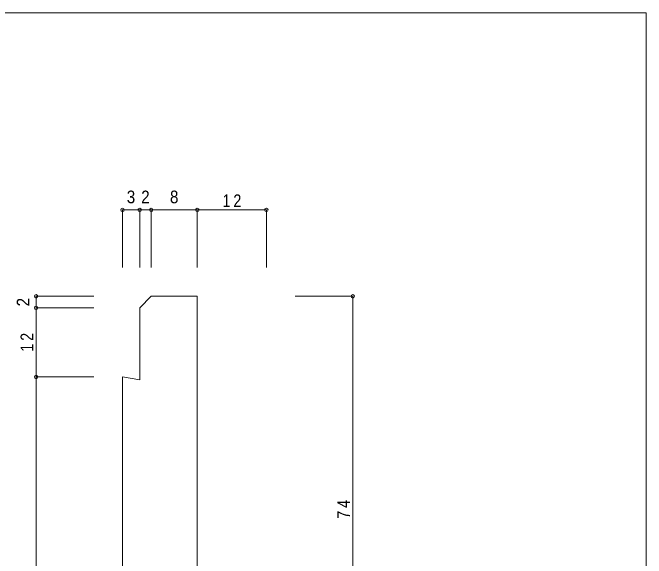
# Model space of a CAD drawing. Units: millimetres at full size, sheet at 1:1. Extents: x -141 to 141, y -98 to 98.
# Drawn here: x 30.9 to 141, y 2.8 to 97.5 of the extents above; entities that cross this region are included whole.
import ezdxf
from ezdxf.enums import TextEntityAlignment as Align

# ---------------------------------------------------------------- set-up
doc = ezdxf.new("R2010")
doc.units = ezdxf.units.MM
doc.header["$PDMODE"] = 32
doc.header["$PDSIZE"] = 0.6
for name, color, linetype, lineweight in [('0-0_ＫＢ製品', 2, 'Continuous', 9), ('0-3_寸法', 4, 'Continuous', 9), ('F-0_図面枠', 5, 'Continuous', 9)]:
    doc.layers.add(name, color=color, linetype=linetype, lineweight=lineweight)
doc.styles.add('HGｺﾞｼｯｸM', font='')
doc.styles.get('HGｺﾞｼｯｸM').set_extended_font_data('HGｺﾞｼｯｸM')

msp = doc.modelspace()

# ---------------------------------------------------------------- linework, layer by layer
at = {"layer": '0-0_ＫＢ製品'}
for p, q in [((55, 48.25), (53, 46.25)), ((63, 48.25), (55, 48.25)), ((63, -25.75), (63, 48.25)), ((53, 46.25), (53, 33.75))]:
    msp.add_line(p, q, dxfattribs=at)
msp.add_lwpolyline([(50, -34.75), (50, 34.25), (53, 33.75)], dxfattribs=at)
at = {"layer": '0-3_寸法'}
for p, q in [((53, 63.25), (50, 63.25)), ((50, 63.25), (50, 53.25)), ((55, 63.25), (53, 63.25)), ((53, 63.25), (53, 53.25)), ((63, 63.25), (55, 63.25)), ((55, 63.25), (55, 53.25)), ((75, 63.25), (63, 63.25)), ((63, 63.25), (63, 53.25)), ((75, 63.25), (75, 53.25)), ((35, 48.25), (35, 46.25)), ((35, 48.25), (45, 48.25)), ((90, 48.25), (80, 48.25)), ((90, -25.75), (90, 48.25)), ((35, 46.25), (45, 46.25)), ((35, 46.25), (35, 34.25)), ((35, 34.25), (45, 34.25)), ((35, 34.25), (35, -35.75))]:
    msp.add_line(p, q, dxfattribs=at)
for p in [(50, 63.25), (53, 63.25), (55, 63.25), (63, 63.25), (75, 63.25), (35, 48.25), (90, 48.25), (35, 46.25), (35, 34.25)]:
    msp.add_point(p, dxfattribs=at)
at = {"layer": 'F-0_図面枠'}
for p, q in [((-141, 97.5), (141, 97.5)), ((141, 97.5), (141, -97.5))]:
    msp.add_line(p, q, dxfattribs=at)

# ---------------------------------------------------------------- texts
at = {"layer": '0-3_寸法', "color": 7, "style": 'HGｺﾞｼｯｸM', "width": 0.9}
for s, p in [('3', (50.75, 63.75)), ('2', (53.25, 63.75)), ('8', (58.25, 63.75))]:
    msp.add_text(s, height=2.199, dxfattribs=at).set_placement(p, align=Align.BOTTOM_LEFT)
msp.add_text('2', height=2.199, rotation=90, dxfattribs=at).set_placement((34.5, 46.5), align=Align.BOTTOM_LEFT)
at = {"layer": '0-3_寸法', "color": 7, "insert": (67.375, 63.75), "char_height": 2.199, "attachment_point": 7, "style": 'HGｺﾞｼｯｸM'}
msp.add_mtext('\\T1.36;\\W0.85;12', dxfattribs=at)
at = {"layer": '0-3_寸法', "color": 7, "char_height": 2.199, "attachment_point": 7, "rotation": 90, "style": 'HGｺﾞｼｯｸM'}
for s, insert in [('\\T1.36;\\W0.85;12', (34.5, 38.625)), ('\\T1.36;\\W0.85;74', (89.5, 9.625))]:
    msp.add_mtext(s, dxfattribs=dict(at, insert=insert))

doc.saveas('drawing.dxf')
